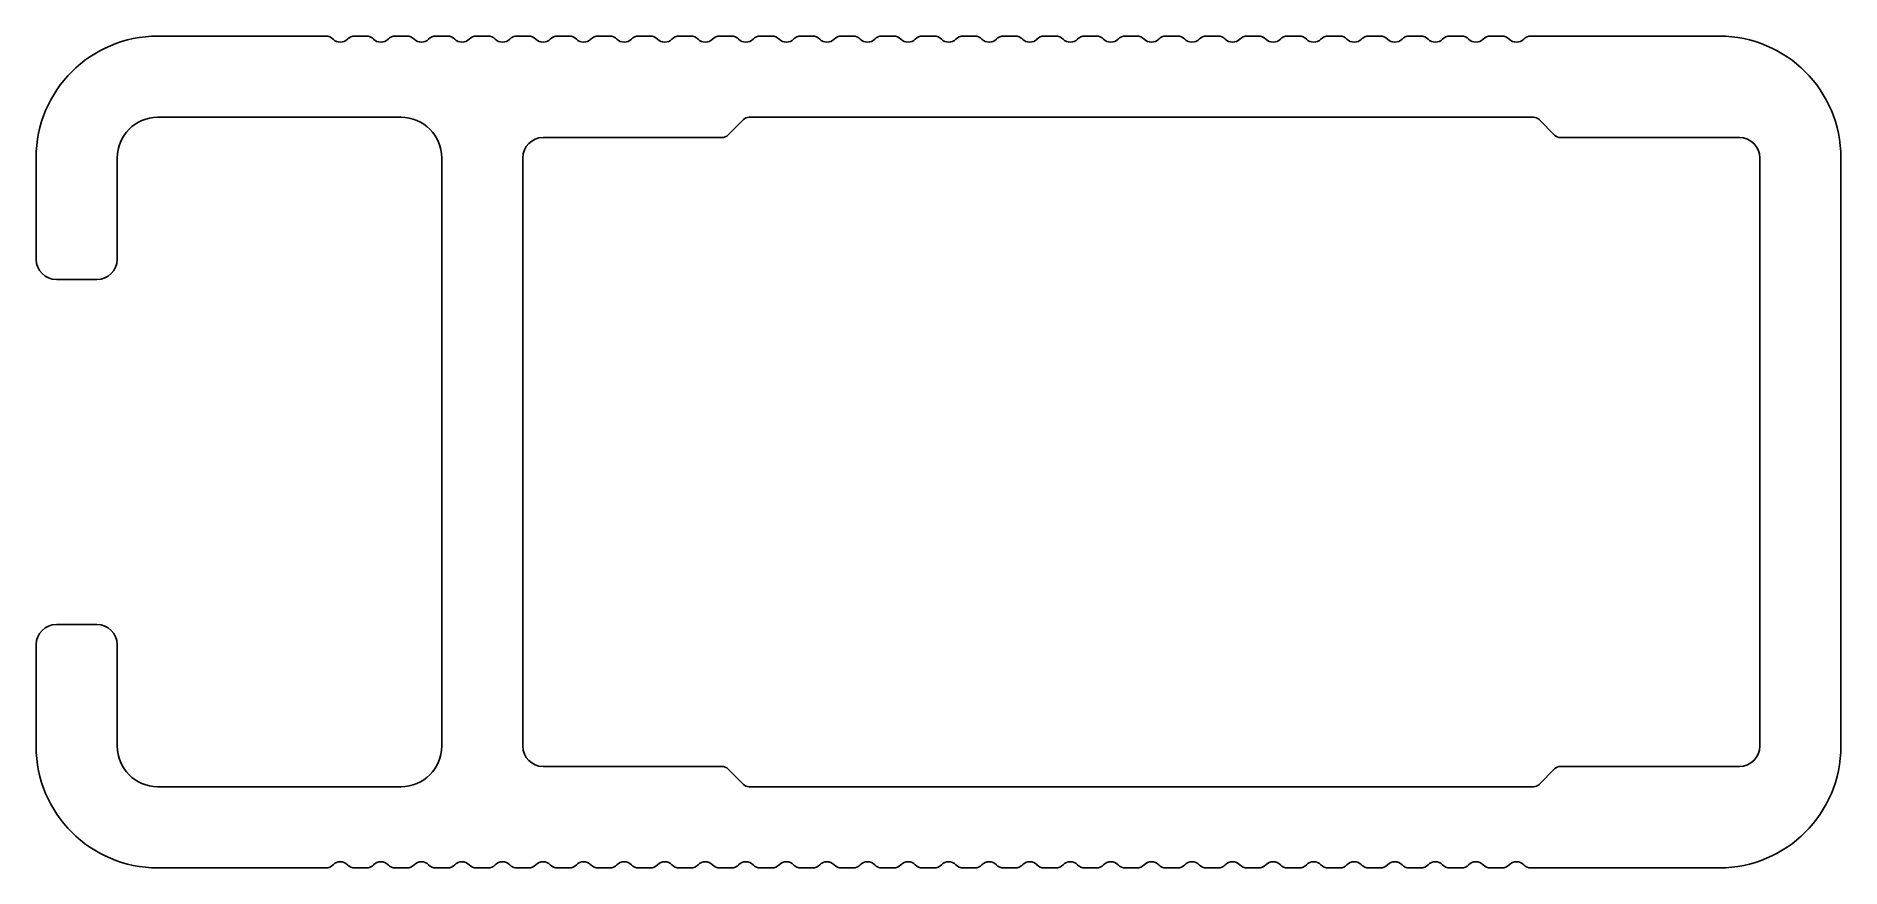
# Model space of a CAD drawing. Extents: x 1638.6 to 1683.1, y 1360.4 to 1380.9.
import ezdxf

# ---------------------------------------------------------------- set-up
doc = ezdxf.new("R2010")
doc.units = 0
doc.layers.get('0').update_dxf_attribs({"linetype": 'CONTINUOUS'})

msp = doc.modelspace()

# ---------------------------------------------------------------- linework, layer by layer
for p, q in [((1645.765, 1380.899), (1641.622, 1380.899)), ((1646.765, 1380.899), (1646.479, 1380.899)), ((1647.765, 1380.899), (1647.479, 1380.899)), ((1648.765, 1380.899), (1648.479, 1380.899)), ((1649.765, 1380.899), (1649.479, 1380.899)), ((1650.765, 1380.899), (1650.479, 1380.899)), ((1651.765, 1380.899), (1651.479, 1380.899)), ((1652.765, 1380.899), (1652.479, 1380.899)), ((1653.765, 1380.899), (1653.479, 1380.899)), ((1654.765, 1380.899), (1654.479, 1380.899)), ((1655.765, 1380.899), (1655.479, 1380.899)), ((1656.765, 1380.899), (1656.479, 1380.899)), ((1657.765, 1380.899), (1657.479, 1380.899)), ((1658.765, 1380.899), (1658.479, 1380.899)), ((1659.765, 1380.899), (1659.479, 1380.899)), ((1660.765, 1380.899), (1660.479, 1380.899)), ((1661.765, 1380.899), (1661.479, 1380.899)), ((1662.765, 1380.899), (1662.479, 1380.899)), ((1663.765, 1380.899), (1663.479, 1380.899)), ((1664.765, 1380.899), (1664.479, 1380.899)), ((1665.765, 1380.899), (1665.479, 1380.899)), ((1666.765, 1380.899), (1666.479, 1380.899)), ((1667.765, 1380.899), (1667.479, 1380.899)), ((1668.765, 1380.899), (1668.479, 1380.899)), ((1669.765, 1380.899), (1669.479, 1380.899)), ((1670.765, 1380.899), (1670.479, 1380.899)), ((1671.765, 1380.899), (1671.479, 1380.899)), ((1672.765, 1380.899), (1672.479, 1380.899)), ((1673.765, 1380.899), (1673.479, 1380.899)), ((1674.765, 1380.899), (1674.479, 1380.899)), ((1680.122, 1380.899), (1675.479, 1380.899)), ((1641.622, 1378.899), (1647.622, 1378.899)), ((1656.063, 1378.84), (1655.68, 1378.457)), ((1675.539, 1378.899), (1656.205, 1378.899)), ((1676.063, 1378.457), (1675.68, 1378.84)), ((1655.539, 1378.399), (1651.122, 1378.399)), ((1680.622, 1378.399), (1676.205, 1378.399)), ((1638.622, 1377.899), (1638.622, 1375.399)), ((1640.622, 1375.399), (1640.622, 1377.899)), ((1648.622, 1377.899), (1648.622, 1363.399)), ((1650.622, 1377.899), (1650.622, 1363.399)), ((1681.122, 1363.399), (1681.122, 1377.899)), ((1683.122, 1363.399), (1683.122, 1377.899)), ((1639.122, 1374.899), (1640.122, 1374.899)), ((1640.122, 1366.399), (1639.122, 1366.399)), ((1638.622, 1365.899), (1638.622, 1363.399)), ((1640.622, 1363.399), (1640.622, 1365.899)), ((1651.122, 1362.899), (1655.539, 1362.899)), ((1655.68, 1362.84), (1656.063, 1362.457)), ((1675.68, 1362.457), (1676.063, 1362.84)), ((1676.205, 1362.899), (1680.622, 1362.899)), ((1647.622, 1362.399), (1641.622, 1362.399)), ((1656.205, 1362.399), (1675.539, 1362.399)), ((1641.622, 1360.399), (1645.765, 1360.399)), ((1646.479, 1360.399), (1646.765, 1360.399)), ((1647.479, 1360.399), (1647.765, 1360.399)), ((1648.479, 1360.399), (1648.765, 1360.399)), ((1649.479, 1360.399), (1649.765, 1360.399)), ((1650.479, 1360.399), (1650.765, 1360.399)), ((1651.479, 1360.399), (1651.765, 1360.399)), ((1652.479, 1360.399), (1652.765, 1360.399)), ((1653.479, 1360.399), (1653.765, 1360.399)), ((1654.479, 1360.399), (1654.765, 1360.399)), ((1655.479, 1360.399), (1655.765, 1360.399)), ((1656.479, 1360.399), (1656.765, 1360.399)), ((1657.479, 1360.399), (1657.765, 1360.399)), ((1658.479, 1360.399), (1658.765, 1360.399)), ((1659.479, 1360.399), (1659.765, 1360.399)), ((1660.479, 1360.399), (1660.765, 1360.399)), ((1661.479, 1360.399), (1661.765, 1360.399)), ((1662.479, 1360.399), (1662.765, 1360.399)), ((1663.479, 1360.399), (1663.765, 1360.399)), ((1664.479, 1360.399), (1664.765, 1360.399)), ((1665.479, 1360.399), (1665.765, 1360.399)), ((1666.479, 1360.399), (1666.765, 1360.399)), ((1667.479, 1360.399), (1667.765, 1360.399)), ((1668.479, 1360.399), (1668.765, 1360.399)), ((1669.479, 1360.399), (1669.765, 1360.399)), ((1670.479, 1360.399), (1670.765, 1360.399)), ((1671.479, 1360.399), (1671.765, 1360.399)), ((1672.479, 1360.399), (1672.765, 1360.399)), ((1673.479, 1360.399), (1673.765, 1360.399)), ((1674.479, 1360.399), (1674.765, 1360.399)), ((1675.479, 1360.399), (1680.122, 1360.399))]:
    msp.add_line(p, q)
for centre, radius, start, end in [((1641.622, 1377.899), 3, 90, 180), ((1645.765, 1380.649), 0.25, 44.427, 90), ((1646.479, 1380.649), 0.25, 89.9999, 135.573), ((1646.765, 1380.649), 0.25, 44.427, 90), ((1647.479, 1380.649), 0.25, 89.9999, 135.573), ((1647.765, 1380.649), 0.25, 44.427, 90), ((1648.479, 1380.649), 0.25, 89.9998, 135.573), ((1648.765, 1380.649), 0.25, 44.427, 90), ((1649.479, 1380.649), 0.25, 90.0002, 135.573), ((1649.765, 1380.649), 0.25, 44.427, 90), ((1650.479, 1380.649), 0.25, 90, 135.573), ((1650.765, 1380.649), 0.25, 44.427, 90), ((1651.479, 1380.649), 0.25, 89.9999, 135.573), ((1651.765, 1380.649), 0.25, 44.427, 90), ((1652.479, 1380.649), 0.25, 90.0001, 135.573), ((1652.765, 1380.649), 0.25, 44.427, 90), ((1653.479, 1380.649), 0.25, 90.0001, 135.573), ((1653.765, 1380.649), 0.25, 44.427, 90), ((1654.479, 1380.649), 0.25, 90, 135.573), ((1654.765, 1380.649), 0.25, 44.427, 90), ((1655.479, 1380.649), 0.25, 90, 135.573), ((1655.765, 1380.649), 0.25, 44.427, 90), ((1656.479, 1380.649), 0.25, 89.9999, 135.573), ((1656.765, 1380.649), 0.25, 44.427, 90), ((1657.479, 1380.649), 0.25, 89.9999, 135.573), ((1657.765, 1380.649), 0.25, 44.427, 90), ((1658.479, 1380.649), 0.25, 90, 135.573), ((1658.765, 1380.649), 0.25, 44.427, 90), ((1659.479, 1380.649), 0.25, 90, 135.573), ((1659.765, 1380.649), 0.25, 44.427, 90), ((1660.479, 1380.649), 0.25, 90, 135.573), ((1660.765, 1380.649), 0.25, 44.427, 90), ((1661.479, 1380.649), 0.25, 90, 135.573), ((1661.765, 1380.649), 0.25, 44.427, 90), ((1662.479, 1380.649), 0.25, 90, 135.573), ((1662.765, 1380.649), 0.25, 44.427, 90), ((1663.479, 1380.649), 0.25, 90, 135.573), ((1663.765, 1380.649), 0.25, 44.427, 90), ((1664.479, 1380.649), 0.25, 90, 135.573), ((1664.765, 1380.649), 0.25, 44.427, 90), ((1665.479, 1380.649), 0.25, 90, 135.573), ((1665.765, 1380.649), 0.25, 44.427, 90), ((1666.479, 1380.649), 0.25, 90, 135.573), ((1666.765, 1380.649), 0.25, 44.427, 90), ((1667.479, 1380.649), 0.25, 90, 135.573), ((1667.765, 1380.649), 0.25, 44.427, 90), ((1668.479, 1380.649), 0.25, 90, 135.573), ((1668.765, 1380.649), 0.25, 44.427, 90), ((1669.479, 1380.649), 0.25, 90, 135.573), ((1669.765, 1380.649), 0.25, 44.427, 90), ((1670.479, 1380.649), 0.25, 90, 135.573), ((1670.765, 1380.649), 0.25, 44.427, 90), ((1671.479, 1380.649), 0.25, 90, 135.573), ((1671.765, 1380.649), 0.25, 44.427, 90), ((1672.479, 1380.649), 0.25, 90, 135.573), ((1672.765, 1380.649), 0.25, 44.427, 90), ((1673.479, 1380.649), 0.25, 90.0001, 135.573), ((1673.765, 1380.649), 0.25, 44.427, 90), ((1674.479, 1380.649), 0.25, 89.9999, 135.573), ((1674.765, 1380.649), 0.25, 44.427, 90), ((1675.479, 1380.649), 0.25, 90.0001, 135.573), ((1680.122, 1377.899), 3, 360, 90), ((1646.122, 1380.999), 0.25, 224.427, 315.573), ((1647.122, 1380.999), 0.25, 224.427, 315.573), ((1648.122, 1380.999), 0.25, 224.427, 315.573), ((1649.122, 1380.999), 0.25, 224.427, 315.573), ((1650.122, 1380.999), 0.25, 224.427, 315.573), ((1651.122, 1380.999), 0.25, 224.427, 315.573), ((1652.122, 1380.999), 0.25, 224.427, 315.573), ((1653.122, 1380.999), 0.25, 224.427, 315.573), ((1654.122, 1380.999), 0.25, 224.427, 315.573), ((1655.122, 1380.999), 0.25, 224.427, 315.573), ((1656.122, 1380.999), 0.25, 224.427, 315.573), ((1657.122, 1380.999), 0.25, 224.427, 315.573), ((1658.122, 1380.999), 0.25, 224.427, 315.573), ((1659.122, 1380.999), 0.25, 224.427, 315.573), ((1660.122, 1380.999), 0.25, 224.427, 315.573), ((1661.122, 1380.999), 0.25, 224.427, 315.573), ((1662.122, 1380.999), 0.25, 224.427, 315.573), ((1663.122, 1380.999), 0.25, 224.427, 315.573), ((1664.122, 1380.999), 0.25, 224.427, 315.573), ((1665.122, 1380.999), 0.25, 224.427, 315.573), ((1666.122, 1380.999), 0.25, 224.427, 315.573), ((1667.122, 1380.999), 0.25, 224.427, 315.573), ((1668.122, 1380.999), 0.25, 224.427, 315.573), ((1669.122, 1380.999), 0.25, 224.427, 315.573), ((1670.122, 1380.999), 0.25, 224.427, 315.573), ((1671.122, 1380.999), 0.25, 224.427, 315.573), ((1672.122, 1380.999), 0.25, 224.427, 315.573), ((1673.122, 1380.999), 0.25, 224.427, 315.573), ((1674.122, 1380.999), 0.25, 224.427, 315.573), ((1675.122, 1380.999), 0.25, 224.427, 315.573), ((1641.622, 1377.899), 1, 90, 180), ((1647.622, 1377.899), 1, 0, 90), ((1656.205, 1378.699), 0.2, 90, 135), ((1675.539, 1378.699), 0.2, 45.0001, 90), ((1651.122, 1377.899), 0.5, 90, 180), ((1655.539, 1378.599), 0.2, 270, 315.0001), ((1676.205, 1378.599), 0.2, 225, 269.9999), ((1680.622, 1377.899), 0.5, 360, 90), ((1639.122, 1375.399), 0.5, 180, 270), ((1640.122, 1375.399), 0.5, 270, 0), ((1639.122, 1365.899), 0.5, 90, 180), ((1640.122, 1365.899), 0.5, 0, 90), ((1641.622, 1363.399), 3, 180, 270), ((1641.622, 1363.399), 1, 180, 270), ((1647.622, 1363.399), 1, 270, 0), ((1651.122, 1363.399), 0.5, 180, 270), ((1680.122, 1363.399), 3, 270, 0), ((1680.622, 1363.399), 0.5, 270, 0), ((1655.539, 1362.699), 0.2, 45, 89.9999), ((1676.205, 1362.699), 0.2, 90.0001, 135.0001), ((1656.205, 1362.599), 0.2, 225.0001, 270), ((1675.539, 1362.599), 0.2, 270, 315), ((1645.765, 1360.649), 0.25, 269.9999, 315.573), ((1646.122, 1360.299), 0.25, 44.427, 135.573), ((1646.479, 1360.649), 0.25, 224.427, 270), ((1646.765, 1360.649), 0.25, 269.9999, 315.573), ((1647.122, 1360.299), 0.25, 44.427, 135.573), ((1647.479, 1360.649), 0.25, 224.427, 270), ((1647.765, 1360.649), 0.25, 270, 315.573), ((1648.122, 1360.299), 0.25, 44.427, 135.573), ((1648.479, 1360.649), 0.25, 224.427, 270), ((1648.765, 1360.649), 0.25, 270, 315.573), ((1649.122, 1360.299), 0.25, 44.427, 135.573), ((1649.479, 1360.649), 0.25, 224.427, 270), ((1649.765, 1360.649), 0.25, 270.0001, 315.573), ((1650.122, 1360.299), 0.25, 44.427, 135.573), ((1650.479, 1360.649), 0.25, 224.427, 270), ((1650.765, 1360.649), 0.25, 270.0001, 315.573), ((1651.122, 1360.299), 0.25, 44.427, 135.573), ((1651.479, 1360.649), 0.25, 224.427, 270), ((1651.765, 1360.649), 0.25, 269.9999, 315.573), ((1652.122, 1360.299), 0.25, 44.427, 135.573), ((1652.479, 1360.649), 0.25, 224.427, 270), ((1652.765, 1360.649), 0.25, 270, 315.573), ((1653.122, 1360.299), 0.25, 44.427, 135.573), ((1653.479, 1360.649), 0.25, 224.427, 270), ((1653.765, 1360.649), 0.25, 270, 315.573), ((1654.122, 1360.299), 0.25, 44.427, 135.573), ((1654.479, 1360.649), 0.25, 224.427, 270), ((1654.765, 1360.649), 0.25, 270, 315.573), ((1655.122, 1360.299), 0.25, 44.427, 135.573), ((1655.479, 1360.649), 0.25, 224.427, 270), ((1655.765, 1360.649), 0.25, 270.0001, 315.573), ((1656.122, 1360.299), 0.25, 44.427, 135.573), ((1656.479, 1360.649), 0.25, 224.427, 270), ((1656.765, 1360.649), 0.25, 270.0001, 315.573), ((1657.122, 1360.299), 0.25, 44.427, 135.573), ((1657.479, 1360.649), 0.25, 224.427, 270), ((1657.765, 1360.649), 0.25, 269.9999, 315.573), ((1658.122, 1360.299), 0.25, 44.427, 135.573), ((1658.479, 1360.649), 0.25, 224.427, 270), ((1658.765, 1360.649), 0.25, 270, 315.573), ((1659.122, 1360.299), 0.25, 44.427, 135.573), ((1659.479, 1360.649), 0.25, 224.427, 270), ((1659.765, 1360.649), 0.25, 270, 315.573), ((1660.122, 1360.299), 0.25, 44.427, 135.573), ((1660.479, 1360.649), 0.25, 224.427, 270), ((1660.765, 1360.649), 0.25, 270, 315.573), ((1661.122, 1360.299), 0.25, 44.427, 135.573), ((1661.479, 1360.649), 0.25, 224.427, 270), ((1661.765, 1360.649), 0.25, 270, 315.573), ((1662.122, 1360.299), 0.25, 44.427, 135.573), ((1662.479, 1360.649), 0.25, 224.427, 270), ((1662.765, 1360.649), 0.25, 270, 315.573), ((1663.122, 1360.299), 0.25, 44.427, 135.573), ((1663.479, 1360.649), 0.25, 224.427, 270), ((1663.765, 1360.649), 0.25, 270, 315.573), ((1664.122, 1360.299), 0.25, 44.427, 135.573), ((1664.479, 1360.649), 0.25, 224.427, 270), ((1664.765, 1360.649), 0.25, 270, 315.573), ((1665.122, 1360.299), 0.25, 44.427, 135.573), ((1665.479, 1360.649), 0.25, 224.427, 270), ((1665.765, 1360.649), 0.25, 270, 315.573), ((1666.122, 1360.299), 0.25, 44.427, 135.573), ((1666.479, 1360.649), 0.25, 224.427, 270), ((1666.765, 1360.649), 0.25, 270, 315.573), ((1667.122, 1360.299), 0.25, 44.427, 135.573), ((1667.479, 1360.649), 0.25, 224.427, 270), ((1667.765, 1360.649), 0.25, 270, 315.573), ((1668.122, 1360.299), 0.25, 44.427, 135.573), ((1668.479, 1360.649), 0.25, 224.427, 270), ((1668.765, 1360.649), 0.25, 270, 315.573), ((1669.122, 1360.299), 0.25, 44.427, 135.573), ((1669.479, 1360.649), 0.25, 224.427, 270), ((1669.765, 1360.649), 0.25, 270, 315.573), ((1670.122, 1360.299), 0.25, 44.427, 135.573), ((1670.479, 1360.649), 0.25, 224.427, 270), ((1670.765, 1360.649), 0.25, 270, 315.573), ((1671.122, 1360.299), 0.25, 44.427, 135.573), ((1671.479, 1360.649), 0.25, 224.427, 270), ((1671.765, 1360.649), 0.25, 270, 315.573), ((1672.122, 1360.299), 0.25, 44.427, 135.573), ((1672.479, 1360.649), 0.25, 224.427, 270), ((1672.765, 1360.649), 0.25, 270, 315.573), ((1673.122, 1360.299), 0.25, 44.427, 135.573), ((1673.479, 1360.649), 0.25, 224.427, 270), ((1673.765, 1360.649), 0.25, 270.0001, 315.573), ((1674.122, 1360.299), 0.25, 44.427, 135.573), ((1674.479, 1360.649), 0.25, 224.427, 270.0001), ((1674.765, 1360.649), 0.25, 269.9999, 315.573), ((1675.122, 1360.299), 0.25, 44.427, 135.573), ((1675.479, 1360.649), 0.25, 224.427, 270)]:
    msp.add_arc(centre, radius, start, end)

doc.saveas('drawing.dxf')
